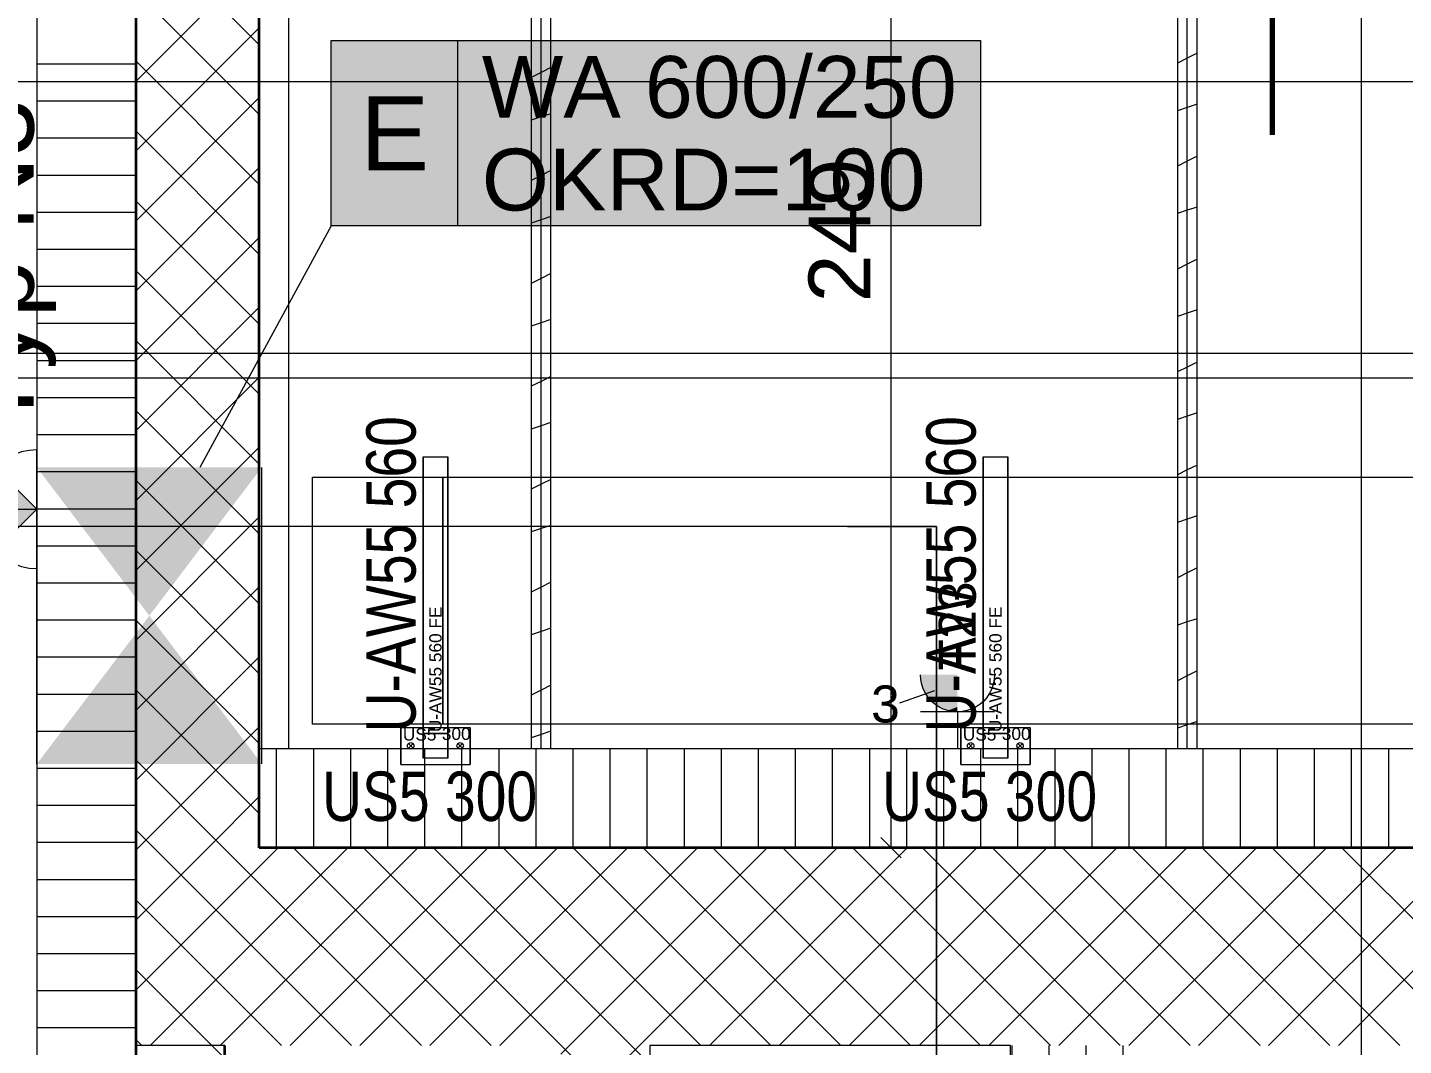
# Model space of a CAD drawing. Extents: x -1132 to 613, y -179 to 712.
# Drawn here: x -674 to -618.3, y 158.5 to 199.7 of the extents above; entities that cross this region are included whole.
import ezdxf
from ezdxf.lldxf.tags import DXFTag

# ---------------------------------------------------------------- set-up
doc = ezdxf.new("R2010")
doc.units = 0
doc.layers.get('0').update_dxf_attribs({"lineweight": 13})
for name, color, linetype, lineweight in [('A-DETL-____-HDLN', 7, '_Verdeckte Linien_', 9), ('A-FLOR-____-OVHD', 7, 'Strichpunkt - Fein', 9), ('A-GENM-____-OTLN', 7, 'Continuous', 9), ('A-WALL-____-MCUT', 7, 'Continuous', 35), ('A-WALL-____-PATT', 7, 'Continuous', 35), ('A-WALL-FNSH-MCUT', 7, 'Continuous', 35), ('S-GRID-____-OTLN', 7, 'Continuous', 5)]:
    doc.layers.add(name, color=color, linetype=linetype, lineweight=lineweight)
for name, color, linetype, lineweight, true_color in [('EL01_VVV_Mass', 7, 'Continuous', 13, 0xb2b200), ('EL01_WAN_Aussparung Wand', 7, 'Continuous', 13, 0x7f5f3f), ('EL01_WAN_Aussparung Wand Text', 7, 'Continuous', 13, 0x7f5f3f), ('EL01_WAN_Kraft', 1, 'Continuous', 13, 0xff0000), ('EL01_WAN_Notbeleuchtungen', 7, 'Continuous', 13, 0x009900), ('EL01_WAN_Notbeleuchtungentyp', 7, 'Continuous', 13, 0x009900), ('EL01_WAN_Trassen', 40, 'Continuous', 13, 0xffbf00), ('EL01_WAN_Trassen Befestigung', 7, 'Continuous', 13, 0xb2b200), ('G-____-____-SYMB', 7, 'Strichpunkt - Weit', 5, 0x008080)]:
    doc.layers.add(name, color=color, linetype=linetype, lineweight=lineweight, true_color=true_color)
doc.styles.get("Standard").update_dxf_attribs({"font": 'arial.ttf'})
tags = doc.linetypes.add('_Rasterlinie_', pattern=[0.375, 0.2, -0.05, 0.075, -0.05]).pattern_tags.tags
tags[10:11] = [DXFTag(74, 4), DXFTag(75, 0), DXFTag(340, '0'), DXFTag(46, 1.0), DXFTag(50, 0.0), DXFTag(44, 0.0), DXFTag(45, 0.0)]
tags[8:9] = [DXFTag(74, 4), DXFTag(75, 0), DXFTag(340, '0'), DXFTag(46, 1.0), DXFTag(50, 0.0), DXFTag(44, 0.0), DXFTag(45, 0.0)]
tags[6:7] = [DXFTag(74, 4), DXFTag(75, 0), DXFTag(340, '0'), DXFTag(46, 1.0), DXFTag(50, 0.0), DXFTag(44, 0.0), DXFTag(45, 0.0)]
tags[4:5] = [DXFTag(74, 4), DXFTag(75, 0), DXFTag(340, '0'), DXFTag(46, 1.0), DXFTag(50, 0.0), DXFTag(44, 0.0), DXFTag(45, 0.0)]
tags = doc.linetypes.add('_Schnittlinie_', pattern=[0.3, 0.15, -0.05, 0.05, -0.05]).pattern_tags.tags
tags[10:11] = [DXFTag(74, 4), DXFTag(75, 0), DXFTag(340, '0'), DXFTag(46, 1.0), DXFTag(50, 0.0), DXFTag(44, 0.0), DXFTag(45, 0.0)]
tags[8:9] = [DXFTag(74, 4), DXFTag(75, 0), DXFTag(340, '0'), DXFTag(46, 1.0), DXFTag(50, 0.0), DXFTag(44, 0.0), DXFTag(45, 0.0)]
tags[6:7] = [DXFTag(74, 4), DXFTag(75, 0), DXFTag(340, '0'), DXFTag(46, 1.0), DXFTag(50, 0.0), DXFTag(44, 0.0), DXFTag(45, 0.0)]
tags[4:5] = [DXFTag(74, 4), DXFTag(75, 0), DXFTag(340, '0'), DXFTag(46, 1.0), DXFTag(50, 0.0), DXFTag(44, 0.0), DXFTag(45, 0.0)]
tags = doc.linetypes.add('_Verdeckte Linien_', pattern=[0.15, 0.1, -0.05]).pattern_tags.tags
tags[6:7] = [DXFTag(74, 4), DXFTag(75, 0), DXFTag(340, '0'), DXFTag(46, 1.0), DXFTag(50, 0.0), DXFTag(44, 0.0), DXFTag(45, 0.0)]
tags[4:5] = [DXFTag(74, 4), DXFTag(75, 0), DXFTag(340, '0'), DXFTag(46, 1.0), DXFTag(50, 0.0), DXFTag(44, 0.0), DXFTag(45, 0.0)]
tags = doc.linetypes.add('Strichpunkt - Fein', pattern=[0.2, 0.1, -0.05, 0, -0.05]).pattern_tags.tags
tags[10:11] = [DXFTag(74, 4), DXFTag(75, 0), DXFTag(340, '0'), DXFTag(46, 1.0), DXFTag(50, 0.0), DXFTag(44, 0.0), DXFTag(45, 0.0)]
tags[8:9] = [DXFTag(74, 4), DXFTag(75, 0), DXFTag(340, '0'), DXFTag(46, 1.0), DXFTag(50, 0.0), DXFTag(44, 0.0), DXFTag(45, 0.0)]
tags[6:7] = [DXFTag(74, 4), DXFTag(75, 0), DXFTag(340, '0'), DXFTag(46, 1.0), DXFTag(50, 0.0), DXFTag(44, 0.0), DXFTag(45, 0.0)]
tags[4:5] = [DXFTag(74, 4), DXFTag(75, 0), DXFTag(340, '0'), DXFTag(46, 1.0), DXFTag(50, 0.0), DXFTag(44, 0.0), DXFTag(45, 0.0)]
tags = doc.linetypes.add('Strichpunkt - Weit', pattern=[0.5, 0.2, -0.15, 0, -0.15]).pattern_tags.tags
tags[10:11] = [DXFTag(74, 4), DXFTag(75, 0), DXFTag(340, '0'), DXFTag(46, 1.0), DXFTag(50, 0.0), DXFTag(44, 0.0), DXFTag(45, 0.0)]
tags[8:9] = [DXFTag(74, 4), DXFTag(75, 0), DXFTag(340, '0'), DXFTag(46, 1.0), DXFTag(50, 0.0), DXFTag(44, 0.0), DXFTag(45, 0.0)]
tags[6:7] = [DXFTag(74, 4), DXFTag(75, 0), DXFTag(340, '0'), DXFTag(46, 1.0), DXFTag(50, 0.0), DXFTag(44, 0.0), DXFTag(45, 0.0)]
tags[4:5] = [DXFTag(74, 4), DXFTag(75, 0), DXFTag(340, '0'), DXFTag(46, 1.0), DXFTag(50, 0.0), DXFTag(44, 0.0), DXFTag(45, 0.0)]

# ---------------------------------------------------------------- blocks, each defined once
blk = doc.blocks.new('Referenz-A0UNPDE96I', base_point=(-1115.886, -117.372))
at = {"layer": 'A-DETL-____-HDLN', "color": 0, "linetype": '_Verdeckte Linien_', "ltscale": 0.13}
for p, q in [((-538.215, 197.478), (-723.015, 197.478)), ((-365.615, 186.478), (-735.315, 186.478)), ((-551.015, 185.478), (-724.344, 185.478)), ((-637.215, 179.478), (-715.629, 179.478)), ((-640.815, 179.478), (-637.215, 179.478)), ((-637.215, 103.678), (-637.215, 179.478)), ((-637.215, 179.478), (-637.215, 85.178))]:
    blk.add_line(p, q, dxfattribs=at)
at = {"layer": 'A-FLOR-____-OVHD', "color": 0, "linetype": 'Strichpunkt - Fein', "ltscale": 0.13}
blk.add_line((-663.415, 170.478), (-663.415, 260.678), dxfattribs=at)
at = {"layer": 'A-GENM-____-OTLN', "color": 0, "linetype": '_Verdeckte Linien_', "ltscale": 0.13}
for p, q in [((-634.215, 158.478), (-648.815, 158.478)), ((-648.815, 158.478), (-648.815, 104.478)), ((-634.215, 104.478), (-634.215, 158.478))]:
    blk.add_line(p, q, dxfattribs=at)
at = {"layer": 'A-WALL-____-MCUT', "color": 0, "linetype": 'Continuous', "lineweight": 9, "ltscale": 0.13}
for p, q in [((-673.615, 261.878), (-673.615, 98.478)), ((-653.215, 170.478), (-653.215, 237.078)), ((-627.065, 170.478), (-627.065, 233.08)), ((-537.215, 170.478), (-664.615, 170.478)), ((-666.015, 158.478), (-669.615, 158.478))]:
    blk.add_line(p, q, dxfattribs=at)
at = {"layer": 'A-WALL-____-MCUT', "color": 0, "linetype": 'Continuous', "ltscale": 0.35}
for p, q in [((-669.615, 261.678), (-669.615, 98.478)), ((-664.615, 166.478), (-664.615, 261.678)), ((-537.215, 166.478), (-664.615, 166.478)), ((-666.015, 104.478), (-666.015, 158.478))]:
    blk.add_line(p, q, dxfattribs=at)
at = {"layer": 'A-WALL-____-PATT', "color": 0, "linetype": 'Continuous', "lineweight": 9, "ltscale": 0.13}
for p, q in [((-664.615, 198.976), (-669.615, 203.976)), ((-669.615, 197.491), (-664.615, 202.491)), ((-664.615, 196.147), (-669.615, 201.147)), ((-669.615, 194.663), (-664.615, 199.663)), ((-664.615, 193.319), (-669.615, 198.319)), ((-627.065, 198.427), (-627.465, 198.227)), ((-626.665, 198.627), (-627.065, 198.427)), ((-669.615, 198.187), (-673.615, 198.187)), ((-653.215, 197.846), (-653.615, 197.646)), ((-652.815, 198.046), (-653.215, 197.846)), ((-669.615, 196.687), (-673.615, 196.687)), ((-669.615, 191.834), (-664.615, 196.834)), ((-626.665, 196.572), (-627.065, 196.438)), ((-653.215, 196.051), (-653.615, 195.918)), ((-652.815, 196.184), (-653.215, 196.051)), ((-627.065, 196.438), (-627.465, 196.305)), ((-664.615, 190.491), (-669.615, 195.491)), ((-669.615, 195.187), (-673.615, 195.187)), ((-626.665, 194.462), (-627.065, 194.262)), ((-669.615, 189.006), (-664.615, 194.006)), ((-652.815, 193.882), (-653.215, 193.682)), ((-627.065, 194.262), (-627.465, 194.062)), ((-669.615, 193.687), (-673.615, 193.687)), ((-653.215, 193.682), (-653.615, 193.482)), ((-664.615, 187.662), (-669.615, 192.662)), ((-669.615, 192.187), (-673.615, 192.187)), ((-627.065, 192.274), (-627.465, 192.14)), ((-626.665, 192.407), (-627.065, 192.274)), ((-653.215, 191.886), (-653.615, 191.753)), ((-652.815, 192.02), (-653.215, 191.886)), ((-669.615, 186.177), (-664.615, 191.177)), ((-669.615, 190.687), (-673.615, 190.687)), ((-627.065, 190.097), (-627.465, 189.897)), ((-626.665, 190.297), (-627.065, 190.097)), ((-664.615, 184.834), (-669.615, 189.834)), ((-653.215, 189.517), (-653.615, 189.317)), ((-652.815, 189.717), (-653.215, 189.517)), ((-669.615, 189.187), (-673.615, 189.187)), ((-669.615, 183.349), (-664.615, 188.349)), ((-626.665, 188.242), (-627.065, 188.109)), ((-669.615, 187.687), (-673.615, 187.687)), ((-653.215, 187.722), (-653.615, 187.588)), ((-652.815, 187.855), (-653.215, 187.722)), ((-627.065, 188.109), (-627.465, 187.976)), ((-664.615, 182.005), (-669.615, 187.005)), ((-669.615, 186.187), (-673.615, 186.187)), ((-626.665, 186.132), (-627.065, 185.932)), ((-669.615, 180.52), (-664.615, 185.52)), ((-652.815, 185.552), (-653.215, 185.352)), ((-627.065, 185.932), (-627.465, 185.732)), ((-653.215, 185.352), (-653.615, 185.152)), ((-669.615, 184.687), (-673.615, 184.687)), ((-664.615, 179.177), (-669.615, 184.177)), ((-627.065, 183.944), (-627.465, 183.811)), ((-626.665, 184.078), (-627.065, 183.944)), ((-653.215, 183.557), (-653.615, 183.424)), ((-652.815, 183.69), (-653.215, 183.557)), ((-669.615, 183.187), (-673.615, 183.187)), ((-669.615, 177.692), (-664.615, 182.692)), ((-669.615, 181.687), (-673.615, 181.687)), ((-627.065, 181.767), (-627.465, 181.567)), ((-626.665, 181.967), (-627.065, 181.767)), ((-664.615, 176.348), (-669.615, 181.348)), ((-653.215, 181.187), (-653.615, 180.987)), ((-652.815, 181.387), (-653.215, 181.187)), ((-669.615, 180.187), (-673.615, 180.187)), ((-669.615, 174.864), (-664.615, 179.864)), ((-626.665, 179.913), (-627.065, 179.779)), ((-653.215, 179.392), (-653.615, 179.259)), ((-652.815, 179.526), (-653.215, 179.392)), ((-627.065, 179.779), (-627.465, 179.646)), ((-669.615, 178.687), (-673.615, 178.687)), ((-664.615, 173.52), (-669.615, 178.52)), ((-626.665, 177.802), (-627.065, 177.602)), ((-669.615, 177.187), (-673.615, 177.187)), ((-652.815, 177.222), (-653.215, 177.022)), ((-627.065, 177.602), (-627.465, 177.402)), ((-669.615, 172.035), (-664.615, 177.035)), ((-653.215, 177.022), (-653.615, 176.822)), ((-669.615, 175.687), (-673.615, 175.687)), ((-664.615, 170.692), (-669.615, 175.692)), ((-627.065, 175.615), (-627.465, 175.481)), ((-626.665, 175.748), (-627.065, 175.615)), ((-653.215, 175.227), (-653.615, 175.094)), ((-652.815, 175.361), (-653.215, 175.227)), ((-669.615, 174.187), (-673.615, 174.187)), ((-669.615, 169.207), (-664.615, 174.207)), ((-627.065, 173.437), (-627.465, 173.237)), ((-626.665, 173.637), (-627.065, 173.437)), ((-669.615, 172.687), (-673.615, 172.687)), ((-664.615, 167.863), (-669.615, 172.863)), ((-653.215, 172.857), (-653.615, 172.657)), ((-652.815, 173.057), (-653.215, 172.857)), ((-626.665, 171.583), (-627.065, 171.45)), ((-669.615, 171.187), (-673.615, 171.187)), ((-669.515, 166.478), (-664.615, 171.378)), ((-653.215, 171.063), (-653.615, 170.929)), ((-652.815, 171.196), (-653.215, 171.063)), ((-627.065, 171.45), (-627.465, 171.317)), ((-663.914, 166.478), (-663.914, 170.478)), ((-662.414, 166.478), (-662.414, 170.478)), ((-660.914, 166.478), (-660.914, 170.478)), ((-659.414, 166.478), (-659.414, 170.478)), ((-657.914, 166.478), (-657.914, 170.478)), ((-656.414, 166.478), (-656.414, 170.478)), ((-654.914, 166.478), (-654.914, 170.478)), ((-653.414, 166.478), (-653.414, 170.478)), ((-651.914, 166.478), (-651.914, 170.478)), ((-650.414, 166.478), (-650.414, 170.478)), ((-648.914, 166.478), (-648.914, 170.478)), ((-647.414, 166.478), (-647.414, 170.478)), ((-645.914, 166.478), (-645.914, 170.478)), ((-644.414, 166.478), (-644.414, 170.478)), ((-642.914, 166.478), (-642.914, 170.478)), ((-641.414, 166.478), (-641.414, 170.478)), ((-639.914, 166.478), (-639.914, 170.478)), ((-638.414, 166.478), (-638.414, 170.478)), ((-636.914, 166.478), (-636.914, 170.478)), ((-635.414, 166.478), (-635.414, 170.478)), ((-633.914, 166.478), (-633.914, 170.478)), ((-632.414, 166.478), (-632.414, 170.478)), ((-630.914, 166.478), (-630.914, 170.478)), ((-629.414, 166.478), (-629.414, 170.478)), ((-627.914, 166.478), (-627.914, 170.478)), ((-626.414, 166.478), (-626.414, 170.478)), ((-624.914, 166.478), (-624.914, 170.478)), ((-623.414, 166.478), (-623.414, 170.478)), ((-621.914, 166.478), (-621.914, 170.478)), ((-620.414, 166.478), (-620.414, 170.478)), ((-618.914, 166.478), (-618.914, 170.478)), ((-666.058, 166.478), (-669.615, 170.035)), ((-669.615, 169.687), (-673.615, 169.687)), ((-669.615, 168.187), (-673.615, 168.187)), ((-666.686, 166.478), (-664.615, 168.55)), ((-668.887, 166.478), (-669.615, 167.206)), ((-669.615, 166.687), (-673.615, 166.687)), ((-669.615, 166.378), (-669.515, 166.478)), ((-669.615, 163.55), (-666.686, 166.478)), ((-669.615, 160.721), (-663.858, 166.478)), ((-669.029, 158.478), (-661.029, 166.478)), ((-660.887, 158.478), (-668.887, 166.478)), ((-666.201, 158.478), (-658.201, 166.478)), ((-658.058, 158.478), (-666.058, 166.478)), ((-663.373, 158.478), (-655.373, 166.478)), ((-655.23, 158.478), (-663.23, 166.478)), ((-660.544, 158.478), (-652.544, 166.478)), ((-652.401, 158.478), (-660.401, 166.478)), ((-657.716, 158.478), (-649.716, 166.478)), ((-649.573, 158.478), (-657.573, 166.478)), ((-654.887, 158.478), (-646.887, 166.478)), ((-646.744, 158.478), (-654.744, 166.478)), ((-652.059, 158.478), (-644.059, 166.478)), ((-643.916, 158.478), (-651.916, 166.478)), ((-649.23, 158.478), (-641.23, 166.478)), ((-641.088, 158.478), (-649.088, 166.478)), ((-646.402, 158.478), (-638.402, 166.478)), ((-638.259, 158.478), (-646.259, 166.478)), ((-643.574, 158.478), (-635.574, 166.478)), ((-635.431, 158.478), (-643.431, 166.478)), ((-640.745, 158.478), (-632.745, 166.478)), ((-632.602, 158.478), (-640.602, 166.478)), ((-637.917, 158.478), (-629.917, 166.478)), ((-629.774, 158.478), (-637.774, 166.478)), ((-635.088, 158.478), (-627.088, 166.478)), ((-626.945, 158.478), (-634.945, 166.478)), ((-632.26, 158.478), (-624.26, 166.478)), ((-624.117, 158.478), (-632.117, 166.478)), ((-629.431, 158.478), (-621.431, 166.478)), ((-621.289, 158.478), (-629.289, 166.478)), ((-626.603, 158.478), (-618.603, 166.478)), ((-618.46, 158.478), (-626.46, 166.478)), ((-623.775, 158.478), (-615.775, 166.478)), ((-615.632, 158.478), (-623.632, 166.478)), ((-620.946, 158.478), (-612.946, 166.478)), ((-612.803, 158.478), (-620.803, 166.478)), ((-669.615, 165.187), (-673.615, 165.187)), ((-663.715, 158.478), (-669.615, 164.378)), ((-669.615, 163.687), (-673.615, 163.687)), ((-669.615, 162.187), (-673.615, 162.187)), ((-666.543, 158.478), (-669.615, 161.55)), ((-669.615, 160.687), (-673.615, 160.687)), ((-669.615, 159.187), (-673.615, 159.187)), ((-669.372, 158.478), (-669.615, 158.721)), ((-666.543, 158.478), (-666.015, 157.95)), ((-652.415, 158.122), (-652.059, 158.478)), ((-652.415, 155.294), (-649.23, 158.478)), ((-648.815, 154.892), (-652.401, 158.478)), ((-648.815, 157.72), (-649.573, 158.478)), ((-634.154, 104.478), (-634.154, 158.478)), ((-632.654, 104.478), (-632.654, 158.478)), ((-631.154, 104.478), (-631.154, 158.478)), ((-629.654, 104.478), (-629.654, 158.478))]:
    blk.add_line(p, q, dxfattribs=at)
at = {"layer": 'A-WALL-FNSH-MCUT', "color": 0, "linetype": 'Continuous', "lineweight": 9, "ltscale": 0.13}
for p, q in [((-653.615, 236.678), (-653.615, 170.478)), ((-652.815, 170.478), (-652.815, 233.08)), ((-627.465, 233.08), (-627.465, 170.478)), ((-626.665, 170.478), (-626.665, 233.08))]:
    blk.add_line(p, q, dxfattribs=at)
at = {"layer": 'G-____-____-SYMB', "color": 0, "linetype": '_Schnittlinie_', "lineweight": 70, "ltscale": 0.7}
blk.add_line((-623.615, 195.33), (-623.615, 214.122), dxfattribs=at)
at = {"layer": 'S-GRID-____-OTLN', "color": 0, "linetype": '_Rasterlinie_', "ltscale": 0.13}
blk.add_line((-620.015, -113.603), (-620.015, 631.478), dxfattribs=at)
blk = doc.blocks.new('IfcObject-A0UNPDEB6I', base_point=(-637.628, 171.102))
at = {"layer": 'EL01_WAN_Trassen', "linetype": 'ByBlock', "lineweight": -2, "ltscale": 0.13}
for p, q in [((-635.328, 182.302), (-634.328, 182.302)), ((-635.328, 182.302), (-634.328, 182.302)), ((-635.328, 171.102), (-635.328, 182.302)), ((-635.328, 182.302), (-635.328, 182.302)), ((-635.328, 182.302), (-635.328, 171.102)), ((-634.328, 171.102), (-634.328, 182.302)), ((-634.328, 182.302), (-634.328, 182.302)), ((-634.328, 182.302), (-634.328, 171.102)), ((-635.328, 171.102), (-634.328, 171.102)), ((-635.328, 171.102), (-634.328, 171.102)), ((-635.328, 171.102), (-635.328, 171.102)), ((-634.328, 171.102), (-634.328, 171.102))]:
    blk.add_line(p, q, dxfattribs=at)
at = {"layer": 'EL01_WAN_Trassen', "lineweight": -2, "attachment_point": 1, "rotation": 90}
for s, insert, char_height in [('{\\W0.8;\\fArial;U-AW55 560}', (-637.628, 171.149), 2), ('{\\fArial;U-AW55 560 FE}', (-635.078, 171.157), 0.5)]:
    blk.add_mtext(s, dxfattribs=dict(at, insert=insert, char_height=char_height))
blk = doc.blocks.new('IfcObject-A0UNPDEL6I', base_point=(-639.412, 167.563))
at = {"layer": 'EL01_WAN_Trassen', "linetype": 'ByBlock', "lineweight": -2, "ltscale": 0.13}
for p, q in [((-636.228, 171.352), (-633.428, 171.352)), ((-636.228, 171.352), (-633.428, 171.352)), ((-636.228, 169.852), (-636.228, 171.352)), ((-636.228, 171.352), (-636.228, 171.352)), ((-636.228, 171.352), (-636.228, 169.852)), ((-634.328, 171.102), (-635.328, 171.102)), ((-634.328, 171.102), (-635.328, 171.102)), ((-635.328, 170.102), (-635.328, 171.102)), ((-635.328, 171.102), (-635.328, 171.102)), ((-635.328, 171.102), (-635.328, 170.102)), ((-634.328, 170.102), (-634.328, 171.102)), ((-634.328, 171.102), (-634.328, 171.102)), ((-634.328, 171.102), (-634.328, 170.102)), ((-633.428, 169.852), (-633.428, 171.352)), ((-633.428, 171.352), (-633.428, 171.352)), ((-633.428, 171.352), (-633.428, 169.852)), ((-635.958, 170.602), (-635.954, 170.636)), ((-635.954, 170.568), (-635.958, 170.602)), ((-635.954, 170.636), (-635.941, 170.667)), ((-635.941, 170.537), (-635.954, 170.568)), ((-635.941, 170.667), (-635.92, 170.694)), ((-635.92, 170.51), (-635.941, 170.537)), ((-635.92, 170.694), (-635.893, 170.715)), ((-635.736, 170.51), (-635.92, 170.694)), ((-635.92, 170.51), (-635.736, 170.694)), ((-635.893, 170.49), (-635.92, 170.51)), ((-635.893, 170.715), (-635.862, 170.728)), ((-635.862, 170.477), (-635.893, 170.49)), ((-635.862, 170.728), (-635.828, 170.732)), ((-635.828, 170.472), (-635.862, 170.477)), ((-635.828, 170.732), (-635.794, 170.728)), ((-635.794, 170.477), (-635.828, 170.472)), ((-635.794, 170.728), (-635.763, 170.715)), ((-635.763, 170.49), (-635.794, 170.477)), ((-635.763, 170.715), (-635.736, 170.694)), ((-635.736, 170.51), (-635.763, 170.49)), ((-635.736, 170.694), (-635.715, 170.667)), ((-635.715, 170.537), (-635.736, 170.51)), ((-635.715, 170.667), (-635.702, 170.636)), ((-635.702, 170.568), (-635.715, 170.537)), ((-635.702, 170.636), (-635.698, 170.602)), ((-635.698, 170.602), (-635.702, 170.568)), ((-633.958, 170.602), (-633.954, 170.636)), ((-633.954, 170.568), (-633.958, 170.602)), ((-633.954, 170.636), (-633.941, 170.667)), ((-633.941, 170.537), (-633.954, 170.568)), ((-633.941, 170.667), (-633.92, 170.694)), ((-633.92, 170.51), (-633.941, 170.537)), ((-633.92, 170.694), (-633.893, 170.715)), ((-633.92, 170.694), (-633.736, 170.51)), ((-633.92, 170.51), (-633.736, 170.694)), ((-633.893, 170.49), (-633.92, 170.51)), ((-633.893, 170.715), (-633.862, 170.728)), ((-633.862, 170.477), (-633.893, 170.49)), ((-633.862, 170.728), (-633.828, 170.732)), ((-633.828, 170.472), (-633.862, 170.477)), ((-633.828, 170.732), (-633.794, 170.728)), ((-633.794, 170.477), (-633.828, 170.472)), ((-633.794, 170.728), (-633.763, 170.715)), ((-633.763, 170.49), (-633.794, 170.477)), ((-633.763, 170.715), (-633.736, 170.694)), ((-633.736, 170.51), (-633.763, 170.49)), ((-633.736, 170.694), (-633.715, 170.667)), ((-633.715, 170.537), (-633.736, 170.51)), ((-633.715, 170.667), (-633.702, 170.636)), ((-633.702, 170.568), (-633.715, 170.537)), ((-633.702, 170.636), (-633.698, 170.602)), ((-633.698, 170.602), (-633.702, 170.568)), ((-636.228, 169.852), (-633.428, 169.852)), ((-636.228, 169.852), (-633.428, 169.852)), ((-636.228, 169.852), (-636.228, 169.852)), ((-634.328, 170.102), (-635.328, 170.102)), ((-634.328, 170.102), (-635.328, 170.102)), ((-635.328, 170.102), (-635.328, 170.102)), ((-634.328, 170.102), (-634.328, 170.102)), ((-633.428, 169.852), (-633.428, 169.852))]:
    blk.add_line(p, q, dxfattribs=at)
at = {"layer": 'EL01_WAN_Trassen', "lineweight": -2, "attachment_point": 1}
for s, insert, char_height in [('{\\fArial;US5}', (-636.147, 171.317), 0.5), ('{\\fArial;300}', (-634.569, 171.34), 0.5), ('{\\W0.8;\\fArial;US5 300}', (-639.412, 169.563), 2)]:
    blk.add_mtext(s, dxfattribs=dict(at, insert=insert, char_height=char_height))
blk = doc.blocks.new('IfcObject-A0UNPDEV6I', base_point=(-662.072, 167.563))
at = {"layer": 'EL01_WAN_Trassen', "linetype": 'ByBlock', "lineweight": -2, "ltscale": 0.13}
for p, q in [((-658.888, 171.352), (-656.088, 171.352)), ((-658.888, 171.352), (-656.088, 171.352)), ((-658.888, 169.852), (-658.888, 171.352)), ((-658.888, 171.352), (-658.888, 171.352)), ((-658.888, 171.352), (-658.888, 169.852)), ((-656.988, 171.102), (-657.988, 171.102)), ((-656.988, 171.102), (-657.988, 171.102)), ((-657.988, 170.102), (-657.988, 171.102)), ((-657.988, 171.102), (-657.988, 171.102)), ((-657.988, 171.102), (-657.988, 170.102)), ((-656.988, 170.102), (-656.988, 171.102)), ((-656.988, 171.102), (-656.988, 171.102)), ((-656.988, 171.102), (-656.988, 170.102)), ((-656.088, 169.852), (-656.088, 171.352)), ((-656.088, 171.352), (-656.088, 171.352)), ((-656.088, 171.352), (-656.088, 169.852)), ((-658.618, 170.602), (-658.614, 170.636)), ((-658.614, 170.568), (-658.618, 170.602)), ((-658.614, 170.636), (-658.601, 170.667)), ((-658.601, 170.537), (-658.614, 170.568)), ((-658.601, 170.667), (-658.58, 170.694)), ((-658.58, 170.51), (-658.601, 170.537)), ((-658.58, 170.694), (-658.553, 170.715)), ((-658.396, 170.51), (-658.58, 170.694)), ((-658.58, 170.51), (-658.396, 170.694)), ((-658.553, 170.49), (-658.58, 170.51)), ((-658.553, 170.715), (-658.522, 170.728)), ((-658.522, 170.477), (-658.553, 170.49)), ((-658.522, 170.728), (-658.488, 170.732)), ((-658.488, 170.472), (-658.522, 170.477)), ((-658.488, 170.732), (-658.454, 170.728)), ((-658.454, 170.477), (-658.488, 170.472)), ((-658.454, 170.728), (-658.423, 170.715)), ((-658.423, 170.49), (-658.454, 170.477)), ((-658.423, 170.715), (-658.396, 170.694)), ((-658.396, 170.51), (-658.423, 170.49)), ((-658.396, 170.694), (-658.375, 170.667)), ((-658.375, 170.537), (-658.396, 170.51)), ((-658.375, 170.667), (-658.362, 170.636)), ((-658.362, 170.568), (-658.375, 170.537)), ((-658.362, 170.636), (-658.358, 170.602)), ((-658.358, 170.602), (-658.362, 170.568)), ((-656.618, 170.602), (-656.614, 170.636)), ((-656.614, 170.568), (-656.618, 170.602)), ((-656.614, 170.636), (-656.601, 170.667)), ((-656.601, 170.537), (-656.614, 170.568)), ((-656.601, 170.667), (-656.58, 170.694)), ((-656.58, 170.51), (-656.601, 170.537)), ((-656.58, 170.694), (-656.553, 170.715)), ((-656.58, 170.694), (-656.396, 170.51)), ((-656.58, 170.51), (-656.396, 170.694)), ((-656.553, 170.49), (-656.58, 170.51)), ((-656.553, 170.715), (-656.522, 170.728)), ((-656.522, 170.477), (-656.553, 170.49)), ((-656.522, 170.728), (-656.488, 170.732)), ((-656.488, 170.472), (-656.522, 170.477)), ((-656.488, 170.732), (-656.454, 170.728)), ((-656.454, 170.477), (-656.488, 170.472)), ((-656.454, 170.728), (-656.423, 170.715)), ((-656.423, 170.49), (-656.454, 170.477)), ((-656.423, 170.715), (-656.396, 170.694)), ((-656.396, 170.51), (-656.423, 170.49)), ((-656.396, 170.694), (-656.375, 170.667)), ((-656.375, 170.537), (-656.396, 170.51)), ((-656.375, 170.667), (-656.362, 170.636)), ((-656.362, 170.568), (-656.375, 170.537)), ((-656.362, 170.636), (-656.358, 170.602)), ((-656.358, 170.602), (-656.362, 170.568)), ((-658.888, 169.852), (-656.088, 169.852)), ((-658.888, 169.852), (-656.088, 169.852)), ((-658.888, 169.852), (-658.888, 169.852)), ((-656.988, 170.102), (-657.988, 170.102)), ((-656.988, 170.102), (-657.988, 170.102)), ((-657.988, 170.102), (-657.988, 170.102)), ((-656.988, 170.102), (-656.988, 170.102)), ((-656.088, 169.852), (-656.088, 169.852))]:
    blk.add_line(p, q, dxfattribs=at)
at = {"layer": 'EL01_WAN_Trassen', "lineweight": -2, "attachment_point": 1}
for s, insert, char_height in [('{\\fArial;US5}', (-658.807, 171.317), 0.5), ('{\\fArial;300}', (-657.229, 171.34), 0.5), ('{\\W0.8;\\fArial;US5 300}', (-662.072, 169.563), 2)]:
    blk.add_mtext(s, dxfattribs=dict(at, insert=insert, char_height=char_height))
blk = doc.blocks.new('Kabelkanal-A0UNPDJ76I', base_point=(-662.464, 171.478))
at = {"color": 0, "linetype": 'ByBlock', "lineweight": -2, "ltscale": 0.13}
for p, q in [((-662.464, 171.478), (-662.464, 181.478)), ((-662.464, 181.478), (-657.184, 181.478)), ((-657.184, 181.478), (-657.184, 171.478)), ((-657.184, 171.478), (-662.464, 171.478))]:
    blk.add_line(p, q, dxfattribs=at)
blk = doc.blocks.new('Kabelkanal-A0UNPDK36I', base_point=(-657.184, 171.478))
at = {"color": 0, "linetype": 'ByBlock', "lineweight": -2, "ltscale": 0.13}
for p, q in [((-657.184, 171.478), (-657.184, 181.478)), ((-657.184, 181.478), (-597.184, 181.478)), ((-597.184, 171.478), (-657.184, 171.478))]:
    blk.add_line(p, q, dxfattribs=at)
blk = doc.blocks.new('Wanddurchbruch-A0UNPDLZ6I', base_point=(-673.617, 169.87))
at = {"color": 0, "linetype": 'ByBlock', "lineweight": -2, "ltscale": 0.13}
for p, q in [((-673.617, 169.87), (-673.617, 181.87)), ((-664.517, 169.87), (-664.517, 181.87))]:
    blk.add_line(p, q, dxfattribs=at)
for points in [[(-669.067, 175.87), (-664.517, 181.87), (-673.617, 181.87)], [(-673.617, 169.87), (-664.517, 169.87), (-669.067, 175.87)]]:
    blk.add_solid(points, dxfattribs=at)
blk = doc.blocks.new('Durchbruch beschriften-A0UNPDM16I', base_point=(-667.017, 181.87))
at = {"color": 0, "linetype": 'ByBlock', "lineweight": -2, "ltscale": 0.13}
for p, q in [((-661.701, 191.642), (-661.701, 199.142)), ((-661.701, 199.142), (-635.433, 199.142)), ((-656.58, 191.642), (-656.58, 199.142)), ((-635.433, 199.142), (-635.433, 191.642)), ((-661.701, 191.642), (-667.017, 181.87)), ((-635.433, 191.642), (-661.701, 191.642))]:
    blk.add_line(p, q, dxfattribs=at)
at = {"color": 7, "linetype": 'ByBlock', "lineweight": -2, "ltscale": 0.13, "true_color": 0xffffff}
for points in [[(-661.701, 191.642), (-635.433, 191.642), (-661.701, 199.142)], [(-635.433, 191.642), (-661.701, 199.142), (-635.433, 199.142)]]:
    blk.add_solid(points, dxfattribs=at)
at = {"color": 0, "linetype": 'ByBlock', "lineweight": -2, "ltscale": 0.13, "char_height": 2.5, "attachment_point": 1}
for s, insert in [('{\\fArial; WA 600/250 }', (-656.58, 198.517)), ('{\\fArial; OKRD=100 }', (-656.58, 194.767))]:
    blk.add_mtext(s, dxfattribs=dict(at, insert=insert))
at = {"color": 40, "linetype": 'ByBlock', "lineweight": -2, "ltscale": 0.13, "true_color": 0xffbf00, "insert": (-660.537, 196.892), "char_height": 3, "attachment_point": 1}
blk.add_mtext('{\\fArial;E}', dxfattribs=at)
blk = doc.blocks.new('IfcObject-A0UNPDU56I', base_point=(-660.288, 171.102))
at = {"layer": 'EL01_WAN_Trassen', "linetype": 'ByBlock', "lineweight": -2, "ltscale": 0.13}
for p, q in [((-657.988, 182.302), (-656.988, 182.302)), ((-657.988, 182.302), (-656.988, 182.302)), ((-657.988, 171.102), (-657.988, 182.302)), ((-657.988, 182.302), (-657.988, 182.302)), ((-657.988, 182.302), (-657.988, 171.102)), ((-656.988, 171.102), (-656.988, 182.302)), ((-656.988, 182.302), (-656.988, 182.302)), ((-656.988, 182.302), (-656.988, 171.102)), ((-657.988, 171.102), (-656.988, 171.102)), ((-657.988, 171.102), (-656.988, 171.102)), ((-657.988, 171.102), (-657.988, 171.102)), ((-656.988, 171.102), (-656.988, 171.102))]:
    blk.add_line(p, q, dxfattribs=at)
at = {"layer": 'EL01_WAN_Trassen', "lineweight": -2, "attachment_point": 1, "rotation": 90}
for s, insert, char_height in [('{\\W0.8;\\fArial;U-AW55 560}', (-660.288, 171.149), 2), ('{\\fArial;U-AW55 560 FE}', (-657.738, 171.157), 0.5)]:
    blk.add_mtext(s, dxfattribs=dict(at, insert=insert, char_height=char_height))
blk = doc.blocks.new('Steckdose T23_ AP_ 3-fach-A0UNPEWP6I', base_point=(-639.862, 170.478))
at = {"color": 0, "lineweight": -2}
for p, q in [((-637.85, 173.282), (-637.863, 173.478)), ((-637.812, 173.09), (-637.85, 173.282)), ((-634.875, 173.282), (-634.914, 173.09)), ((-634.863, 173.478), (-634.875, 173.282)), ((-637.289, 172.832), (-638.705, 172.324)), ((-637.748, 172.904), (-637.812, 173.09)), ((-637.662, 172.728), (-637.748, 172.904)), ((-637.553, 172.565), (-637.662, 172.728)), ((-635.064, 172.728), (-635.173, 172.565)), ((-634.977, 172.904), (-635.064, 172.728)), ((-634.914, 173.09), (-634.977, 172.904)), ((-637.423, 172.417), (-637.553, 172.565)), ((-637.276, 172.288), (-637.423, 172.417)), ((-637.113, 172.179), (-637.276, 172.288)), ((-636.937, 172.092), (-637.113, 172.179)), ((-636.751, 172.029), (-636.937, 172.092)), ((-635.789, 172.092), (-635.974, 172.029)), ((-635.613, 172.179), (-635.789, 172.092)), ((-635.45, 172.288), (-635.613, 172.179)), ((-635.302, 172.417), (-635.45, 172.288)), ((-635.173, 172.565), (-635.302, 172.417)), ((-634.863, 171.978), (-637.863, 171.978)), ((-636.558, 171.991), (-636.751, 172.029)), ((-636.363, 171.978), (-636.558, 171.991)), ((-636.167, 171.991), (-636.363, 171.978)), ((-636.363, 171.978), (-636.363, 170.478)), ((-635.974, 172.029), (-636.167, 171.991))]:
    blk.add_line(p, q, dxfattribs=at)
for points in [[(-637.812, 173.09), (-636.363, 173.478), (-637.863, 173.478)], [(-636.363, 173.09), (-637.812, 173.09), (-636.363, 173.478)], [(-637.662, 172.728), (-636.363, 173.09), (-637.812, 173.09)], [(-636.363, 172.728), (-637.662, 172.728), (-636.363, 173.09)], [(-637.423, 172.417), (-636.363, 172.728), (-637.662, 172.728)], [(-636.363, 172.417), (-637.423, 172.417), (-636.363, 172.728)], [(-637.113, 172.179), (-636.363, 172.417), (-637.423, 172.417)], [(-636.363, 172.179), (-637.113, 172.179), (-636.363, 172.417)], [(-636.751, 172.029), (-636.363, 172.179), (-637.113, 172.179)], [(-636.363, 172.029), (-636.751, 172.029), (-636.363, 172.179)], [(-636.363, 171.978), (-636.363, 172.029), (-636.751, 172.029)]]:
    blk.add_solid(points, dxfattribs=at)
at = {"color": 0, "lineweight": -2, "insert": (-637.121, 173.646), "char_height": 1.5, "attachment_point": 1, "rotation": 90}
blk.add_mtext('{\\fArial;T23}', dxfattribs=at)
at = {"color": 0, "lineweight": -2, "insert": (-639.862, 173.047), "char_height": 1.5, "attachment_point": 1}
blk.add_mtext('{\\fArial;3}', dxfattribs=at)
blk = doc.blocks.new('Maß-A0UNPEXT6I', base_point=(-664.613, 166.065))
at = {"color": 0, "lineweight": -2}
for p, q in [((-638.641, 215.771), (-639.468, 216.598)), ((-640.054, 216.185), (-632.763, 216.185)), ((-639.054, 216.185), (-639.054, 166.478)), ((-638.641, 166.065), (-639.468, 166.892)), ((-638.054, 166.478), (-664.613, 166.478))]:
    blk.add_line(p, q, dxfattribs=at)
at = {"color": 0, "lineweight": -2, "insert": (-642.388, 188.547), "char_height": 2.5, "attachment_point": 1, "rotation": 90}
blk.add_mtext('{\\fArial;249}', dxfattribs=at)
blk = doc.blocks.new('Maß-A0UNPEZP6I', base_point=(-685.935, 148.074))
at = {"color": 0, "lineweight": -2}
for p, q in [((-676.441, 179.765), (-677.268, 180.592)), ((-677.854, 180.178), (-673.613, 180.178)), ((-676.854, 180.178), (-676.854, 148.488)), ((-676.441, 148.074), (-677.268, 148.901)), ((-675.854, 148.488), (-685.935, 148.488))]:
    blk.add_line(p, q, dxfattribs=at)
at = {"color": 0, "lineweight": -2, "insert": (-680.188, 161.689), "char_height": 2.5, "attachment_point": 1, "rotation": 90}
blk.add_mtext('{\\fArial;158}', dxfattribs=at)
blk = doc.blocks.new('Notleuchte Wand-A0UNPF7J6I', base_point=(-676.012, 177.779))
at = {"color": 0, "lineweight": -2}
for p, q in [((-675.073, 182.082), (-675.309, 181.875)), ((-674.812, 182.256), (-675.073, 182.082)), ((-674.531, 182.395), (-674.812, 182.256)), ((-674.234, 182.496), (-674.531, 182.395)), ((-673.926, 182.557), (-674.234, 182.496)), ((-673.613, 182.578), (-673.926, 182.557)), ((-673.613, 177.779), (-673.613, 182.578)), ((-675.516, 181.639), (-675.691, 181.378)), ((-675.309, 181.875), (-675.516, 181.639)), ((-673.613, 180.178), (-675.309, 181.875)), ((-675.829, 181.096), (-675.93, 180.799)), ((-675.691, 181.378), (-675.829, 181.096)), ((-675.992, 180.491), (-676.012, 180.178)), ((-675.93, 180.799), (-675.992, 180.491)), ((-676.012, 180.178), (-675.992, 179.865)), ((-675.992, 179.865), (-675.93, 179.557)), ((-675.309, 178.482), (-673.613, 180.178)), ((-675.93, 179.557), (-675.829, 179.26)), ((-675.829, 179.26), (-675.691, 178.979)), ((-675.691, 178.979), (-675.516, 178.718)), ((-675.516, 178.718), (-675.309, 178.482)), ((-675.309, 178.482), (-675.073, 178.275)), ((-675.073, 178.275), (-674.812, 178.1)), ((-674.812, 178.1), (-674.531, 177.962)), ((-674.531, 177.962), (-674.234, 177.861)), ((-674.234, 177.861), (-673.926, 177.799)), ((-673.926, 177.799), (-673.613, 177.779))]:
    blk.add_line(p, q, dxfattribs=at)
for points in [[(-674.812, 181.378), (-675.691, 181.378), (-675.309, 181.875)], [(-674.234, 180.799), (-675.93, 180.799), (-674.812, 181.378)], [(-675.93, 180.799), (-674.812, 181.378), (-675.691, 181.378)], [(-673.613, 180.178), (-676.012, 180.178), (-674.234, 180.799)], [(-676.012, 180.178), (-674.234, 180.799), (-675.93, 180.799)], [(-675.93, 179.557), (-673.613, 180.178), (-676.012, 180.178)], [(-673.613, 180.178), (-676.012, 180.178), (-673.613, 180.178)], [(-676.012, 180.178), (-673.613, 180.178), (-676.012, 180.178)], [(-674.234, 179.557), (-675.93, 179.557), (-673.613, 180.178)], [(-675.691, 178.979), (-674.234, 179.557), (-675.93, 179.557)], [(-674.812, 178.979), (-675.691, 178.979), (-674.234, 179.557)], [(-675.309, 178.482), (-674.812, 178.979), (-675.691, 178.979)]]:
    blk.add_solid(points, dxfattribs=at)
blk = doc.blocks.new('Bemerkung 1-A0UNPF7N6I', base_point=(-676.747, 183.274))
at = {"color": 0, "lineweight": -2, "insert": (-676.747, 183.274), "char_height": 3, "attachment_point": 1, "rotation": 90}
blk.add_mtext('{\\fArial;Typ N3}', dxfattribs=at)
blk = doc.blocks.new('Maß-A0UNPFHN6I', base_point=(-683.835, 179.765))
at = {"color": 0, "lineweight": -2}
for p, q in [((-675.854, 190.478), (-683.835, 190.478)), ((-677.268, 190.892), (-676.441, 190.065)), ((-676.854, 180.178), (-676.854, 190.478)), ((-677.268, 180.592), (-676.441, 179.765)), ((-677.854, 180.178), (-673.613, 180.178))]:
    blk.add_line(p, q, dxfattribs=at)
at = {"color": 0, "lineweight": -2, "insert": (-680.188, 183.78), "char_height": 2.5, "attachment_point": 1, "rotation": 90}
blk.add_mtext('{\\fArial;51}', dxfattribs=at)

msp = doc.modelspace()

# ---------------------------------------------------------------- block references
at = {"color": 9, "lineweight": 25, "ltscale": 0.25, "true_color": 0xc0c0c0}
msp.add_blockref('Referenz-A0UNPDE96I', (-1115.886, -117.372), dxfattribs=at)
at = {"layer": 'EL01_VVV_Mass', "linetype": 'Continuous', "ltscale": 0.13}
for name, p in [('Maß-A0UNPEXT6I', (-664.613, 166.065)), ('Maß-A0UNPFHN6I', (-683.835, 179.765)), ('Maß-A0UNPEZP6I', (-685.935, 148.074))]:
    msp.add_blockref(name, p, dxfattribs=at)
at = {"layer": 'EL01_WAN_Aussparung Wand', "ltscale": 0.13}
msp.add_blockref('Wanddurchbruch-A0UNPDLZ6I', (-673.617, 169.87), dxfattribs=at)
at = {"layer": 'EL01_WAN_Aussparung Wand Text', "ltscale": 0.13}
msp.add_blockref('Durchbruch beschriften-A0UNPDM16I', (-667.017, 181.87), dxfattribs=at)
at = {"layer": 'EL01_WAN_Kraft', "color": 1, "linetype": 'Continuous', "ltscale": 0.13, "true_color": 0xff0000}
msp.add_blockref('Steckdose T23_ AP_ 3-fach-A0UNPEWP6I', (-639.862, 170.478), dxfattribs=at)
at = {"layer": 'EL01_WAN_Notbeleuchtungen', "linetype": 'Continuous', "ltscale": 0.13}
msp.add_blockref('Notleuchte Wand-A0UNPF7J6I', (-676.012, 177.779), dxfattribs=at)
at = {"layer": 'EL01_WAN_Notbeleuchtungentyp', "linetype": 'Continuous', "ltscale": 0.13}
msp.add_blockref('Bemerkung 1-A0UNPF7N6I', (-676.747, 183.274), dxfattribs=at)
at = {"layer": 'EL01_WAN_Trassen', "ltscale": 0.13}
for name, p in [('Kabelkanal-A0UNPDJ76I', (-662.464, 171.478)), ('Kabelkanal-A0UNPDK36I', (-657.184, 171.478))]:
    msp.add_blockref(name, p, dxfattribs=at)
at = {"layer": 'EL01_WAN_Trassen Befestigung', "ltscale": 0.13}
for name, p in [('IfcObject-A0UNPDU56I', (-660.288, 171.102)), ('IfcObject-A0UNPDEB6I', (-637.628, 171.102)), ('IfcObject-A0UNPDEV6I', (-662.072, 167.563)), ('IfcObject-A0UNPDEL6I', (-639.412, 167.563))]:
    msp.add_blockref(name, p, dxfattribs=at)

doc.saveas('drawing.dxf')
